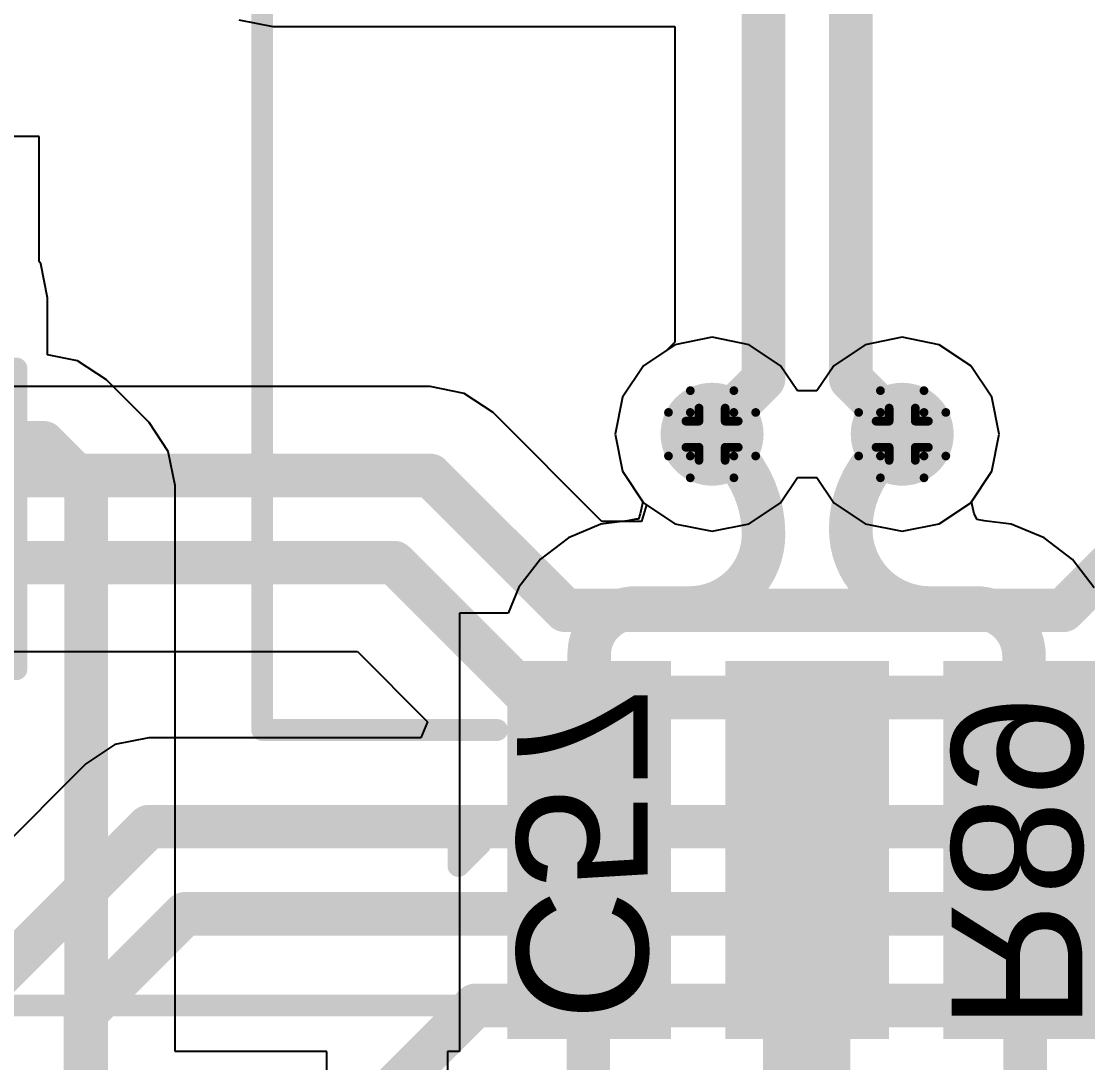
# Model space of a CAD drawing. Header units: inches. Extents: x 0 to 198, y 0 to 199.
# Drawn here: x 3.4151 to 3.6598, y 3.6369 to 3.8758 of the extents above; entities that cross this region are included whole.
import ezdxf

# ---------------------------------------------------------------- set-up
doc = ezdxf.new("R2010")
doc.units = ezdxf.units.IN
doc.header["$MEASUREMENT"] = 0
for name, color, linetype in [('Bottom Layer', 5, 'Continuous'), ('Bottom Overlay', 54, 'Continuous'), ('Drill Drawing', 1, 'Continuous'), ('Layer 1', 16, 'Continuous'), ('Layer 2', 76, 'Continuous'), ('Top Layer', 1, 'Continuous'), ('Top Overlay', 2, 'Continuous'), ('Top Paste', 8, 'Continuous'), ('Top Solder', 216, 'Continuous'), ('Via Holes', 16, 'Continuous')]:
    doc.layers.add(name, color=color, linetype=linetype)
doc.styles.add('Arial', font='', dxfattribs={"height": 0.2})
doc.styles.get('Arial').set_extended_font_data('Arial')

# ---------------------------------------------------------------- blocks, each defined once
blk = doc.blocks.new('SOT_23_5_32')
at = {"layer": 'Top Layer'}
for points in [[(-0.07283, 0.04921), (-0.02953, 0.04921), (-0.02953, 0.02559), (-0.07283, 0.02559)], [(0.02953, 0.04921), (0.07283, 0.04921), (0.07283, 0.02559), (0.02953, 0.02559)], [(-0.07283, 0.01181), (-0.02953, 0.01181), (-0.02953, -0.01181), (-0.07283, -0.01181)], [(-0.07283, -0.02559), (-0.02953, -0.02559), (-0.02953, -0.04921), (-0.07283, -0.04921)], [(0.02953, -0.02559), (0.07283, -0.02559), (0.07283, -0.04921), (0.02953, -0.04921)]]:
    blk.add_hatch(color=1, dxfattribs=at).paths.add_polyline_path(points)
at = {"layer": 'Top Paste'}
for points in [[(-0.07283, 0.04921), (-0.02953, 0.04921), (-0.02953, 0.02559), (-0.07283, 0.02559)], [(0.02953, 0.04921), (0.07283, 0.04921), (0.07283, 0.02559), (0.02953, 0.02559)], [(-0.07283, 0.01181), (-0.02953, 0.01181), (-0.02953, -0.01181), (-0.07283, -0.01181)], [(-0.07283, -0.02559), (-0.02953, -0.02559), (-0.02953, -0.04921), (-0.07283, -0.04921)], [(0.02953, -0.02559), (0.07283, -0.02559), (0.07283, -0.04921), (0.02953, -0.04921)]]:
    blk.add_hatch(color=8, dxfattribs=at).paths.add_polyline_path(points)
at = {"layer": 'Top Solder'}
for points in [[(-0.07683, 0.05321), (-0.02553, 0.05321), (-0.02553, 0.02159), (-0.07683, 0.02159)], [(0.02553, 0.05321), (0.07683, 0.05321), (0.07683, 0.02159), (0.02553, 0.02159)], [(-0.07683, 0.01581), (-0.02553, 0.01581), (-0.02553, -0.01581), (-0.07683, -0.01581)], [(-0.07683, -0.02159), (-0.02553, -0.02159), (-0.02553, -0.05321), (-0.07683, -0.05321)], [(0.02553, -0.02159), (0.07683, -0.02159), (0.07683, -0.05321), (0.02553, -0.05321)]]:
    blk.add_hatch(color=216, dxfattribs=at).paths.add_polyline_path(points)
at = {"layer": 'Top Overlay'}
for points in [[(0.03439, 0.059, 0.005, 0.005, 0), (-0.03461, 0.059, 0.005, 0.005, 0)], [(-0.03461, 0.05506, 0.005, 0.005, 0), (-0.03461, 0.059, 0.005, 0.005, 0)], [(0.03439, 0.05506, 0.005, 0.005, 0), (0.03439, 0.059, 0.005, 0.005, 0)], [(-0.079, 0.037, 0.005, 0.005, 0), (-0.084, 0.042, 0.005, 0.005, 0)], [(-0.084, 0.032, 0.005, 0.005, 0), (-0.084, 0.042, 0.005, 0.005, 0)], [(-0.084, 0.032, 0.005, 0.005, 0), (-0.079, 0.037, 0.005, 0.005, 0)], [(0.03465, -0.01646, 0.005, 0.005, 0), (0.03465, 0.01732, 0.005, 0.005, 0)], [(-0.03461, -0.059, 0.005, 0.005, 0), (-0.03461, -0.05506, 0.005, 0.005, 0)], [(0.03439, -0.059, 0.005, 0.005, 0), (0.03439, -0.05506, 0.005, 0.005, 0)], [(0.03439, -0.059, 0.005, 0.005, 0), (-0.03461, -0.059, 0.005, 0.005, 0)]]:
    blk.add_lwpolyline(points, format="xyseb", dxfattribs=at)
for points in [[(-0.03586, 0.059, 0.0025, 0.0025, 1), (-0.03336, 0.059, 0.0025, 0.0025, 1)], [(-0.03586, 0.059, 0.0025, 0.0025, 1), (-0.03336, 0.059, 0.0025, 0.0025, 1)], [(0.03314, 0.059, 0.0025, 0.0025, 1), (0.03564, 0.059, 0.0025, 0.0025, 1)], [(0.03314, 0.059, 0.0025, 0.0025, 1), (0.03564, 0.059, 0.0025, 0.0025, 1)], [(-0.03586, 0.05506, 0.0025, 0.0025, 1), (-0.03336, 0.05506, 0.0025, 0.0025, 1)], [(0.03314, 0.05506, 0.0025, 0.0025, 1), (0.03564, 0.05506, 0.0025, 0.0025, 1)], [(-0.08525, 0.042, 0.0025, 0.0025, 1), (-0.08275, 0.042, 0.0025, 0.0025, 1)], [(-0.08525, 0.042, 0.0025, 0.0025, 1), (-0.08275, 0.042, 0.0025, 0.0025, 1)], [(-0.08025, 0.037, 0.0025, 0.0025, 1), (-0.07775, 0.037, 0.0025, 0.0025, 1)], [(-0.08025, 0.037, 0.0025, 0.0025, 1), (-0.07775, 0.037, 0.0025, 0.0025, 1)], [(-0.08525, 0.032, 0.0025, 0.0025, 1), (-0.08275, 0.032, 0.0025, 0.0025, 1)], [(-0.08525, 0.032, 0.0025, 0.0025, 1), (-0.08275, 0.032, 0.0025, 0.0025, 1)], [(0.0334, 0.01732, 0.0025, 0.0025, 1), (0.0359, 0.01732, 0.0025, 0.0025, 1)], [(0.0334, -0.01646, 0.0025, 0.0025, 1), (0.0359, -0.01646, 0.0025, 0.0025, 1)], [(-0.03586, -0.05506, 0.0025, 0.0025, 1), (-0.03336, -0.05506, 0.0025, 0.0025, 1)], [(0.03314, -0.05506, 0.0025, 0.0025, 1), (0.03564, -0.05506, 0.0025, 0.0025, 1)], [(-0.03586, -0.059, 0.0025, 0.0025, 1), (-0.03336, -0.059, 0.0025, 0.0025, 1)], [(-0.03586, -0.059, 0.0025, 0.0025, 1), (-0.03336, -0.059, 0.0025, 0.0025, 1)], [(0.03314, -0.059, 0.0025, 0.0025, 1), (0.03564, -0.059, 0.0025, 0.0025, 1)], [(0.03314, -0.059, 0.0025, 0.0025, 1), (0.03564, -0.059, 0.0025, 0.0025, 1)]]:
    blk.add_lwpolyline(points, format="xyseb", close=True, dxfattribs=at)
blk = doc.blocks.new('B1617S_59')
at = {"layer": 'Top Layer'}
for points in [[(-0.18976, -0.12598), (-0.16024, -0.12598), (-0.16024, -0.20472), (-0.18976, -0.20472)], [(-0.13976, -0.12598), (-0.11024, -0.12598), (-0.11024, -0.20472), (-0.13976, -0.20472)], [(-0.08976, -0.12598), (-0.06024, -0.12598), (-0.06024, -0.20472), (-0.08976, -0.20472)]]:
    blk.add_hatch(color=1, dxfattribs=at).paths.add_polyline_path(points)
at = {"layer": 'Top Paste'}
for points in [[(-0.18976, -0.12598), (-0.16024, -0.12598), (-0.16024, -0.20472), (-0.18976, -0.20472)], [(-0.13976, -0.12598), (-0.11024, -0.12598), (-0.11024, -0.20472), (-0.13976, -0.20472)], [(-0.08976, -0.12598), (-0.06024, -0.12598), (-0.06024, -0.20472), (-0.08976, -0.20472)]]:
    blk.add_hatch(color=8, dxfattribs=at).paths.add_polyline_path(points)
at = {"layer": 'Top Solder'}
for points in [[(-0.19376, -0.12198), (-0.15624, -0.12198), (-0.15624, -0.20872), (-0.19376, -0.20872)], [(-0.14376, -0.12198), (-0.10624, -0.12198), (-0.10624, -0.20872), (-0.14376, -0.20872)], [(-0.09376, -0.12198), (-0.05624, -0.12198), (-0.05624, -0.20872), (-0.09376, -0.20872)]]:
    blk.add_hatch(color=216, dxfattribs=at).paths.add_polyline_path(points)
at = {"layer": 'Top Overlay'}
for points in [[(-0.25, -0.1378, 0.005, 0.005, 0), (-0.25, 0.13779, 0.005, 0.005, 0)], [(-0.25, -0.1378, 0.005, 0.005, 0), (-0.19613, -0.1378, 0.005, 0.005, 0)], [(-0.205, -0.169, 0.005, 0.005, 0), (-0.205, -0.159, 0.005, 0.005, 0)], [(-0.205, -0.159, 0.005, 0.005, 0), (-0.2, -0.164, 0.005, 0.005, 0)], [(-0.205, -0.169, 0.005, 0.005, 0), (-0.2, -0.164, 0.005, 0.005, 0)]]:
    blk.add_lwpolyline(points, format="xyseb", dxfattribs=at)
for points in [[(-0.25125, -0.1378, 0.0025, 0.0025, 1), (-0.24875, -0.1378, 0.0025, 0.0025, 1)], [(-0.25125, -0.1378, 0.0025, 0.0025, 1), (-0.24875, -0.1378, 0.0025, 0.0025, 1)], [(-0.19738, -0.1378, 0.0025, 0.0025, 1), (-0.19488, -0.1378, 0.0025, 0.0025, 1)], [(-0.20625, -0.159, 0.0025, 0.0025, 1), (-0.20375, -0.159, 0.0025, 0.0025, 1)], [(-0.20625, -0.159, 0.0025, 0.0025, 1), (-0.20375, -0.159, 0.0025, 0.0025, 1)], [(-0.20125, -0.164, 0.0025, 0.0025, 1), (-0.19875, -0.164, 0.0025, 0.0025, 1)], [(-0.20125, -0.164, 0.0025, 0.0025, 1), (-0.19875, -0.164, 0.0025, 0.0025, 1)], [(-0.20625, -0.169, 0.0025, 0.0025, 1), (-0.20375, -0.169, 0.0025, 0.0025, 1)], [(-0.20625, -0.169, 0.0025, 0.0025, 1), (-0.20375, -0.169, 0.0025, 0.0025, 1)]]:
    blk.add_lwpolyline(points, format="xyseb", close=True, dxfattribs=at)

msp = doc.modelspace()

# ---------------------------------------------------------------- hatches: boundary and pattern name
at = {"layer": 'Bottom Layer'}
h = msp.add_hatch(color=5, dxfattribs=at)
edge = h.paths.add_edge_path()
edge.add_arc((3.57359, 3.78106), 0.01181, 0, 360)
h = msp.add_hatch(color=5, dxfattribs=at)
edge = h.paths.add_edge_path()
edge.add_arc((3.61721, 3.78106), 0.01181, 0, 360)
at = {"layer": 'Layer 1'}
h = msp.add_hatch(color=16, dxfattribs=at)
edge = h.paths.add_edge_path()
edge.add_arc((3.57359, 3.78106), 0.01181, 0, 360)
h = msp.add_hatch(color=16, dxfattribs=at)
edge = h.paths.add_edge_path()
edge.add_arc((3.61721, 3.78106), 0.01181, 0, 360)
at = {"layer": 'Layer 2'}
h = msp.add_hatch(color=76, dxfattribs=at)
edge = h.paths.add_edge_path()
edge.add_arc((3.57359, 3.78106), 0.01181, 0, 360)
h = msp.add_hatch(color=76, dxfattribs=at)
edge = h.paths.add_edge_path()
edge.add_arc((3.61721, 3.78106), 0.01181, 0, 360)
at = {"layer": 'Top Layer'}
h = msp.add_hatch(color=1, dxfattribs=at)
edge = h.paths.add_edge_path()
edge.add_arc((3.57359, 3.78106), 0.01181, 0, 360)
h = msp.add_hatch(color=1, dxfattribs=at)
edge = h.paths.add_edge_path()
edge.add_arc((3.61721, 3.78106), 0.01181, 0, 360)
at = {"layer": 'Via Holes'}
h = msp.add_hatch(color=7, dxfattribs=at)
edge = h.paths.add_edge_path()
edge.add_arc((3.57359, 3.78106), 0.00591, 0, 360)
h = msp.add_hatch(color=7, dxfattribs=at)
edge = h.paths.add_edge_path()
edge.add_arc((3.61721, 3.78106), 0.00591, 0, 360)

# ---------------------------------------------------------------- linework, layer by layer
at = {"layer": 'Bottom Layer'}
for p, q in [((3.46502, 3.87616), (3.47282, 3.87461)), ((3.47282, 3.87461), (3.56501, 3.87461)), ((3.56501, 3.87461), (3.56501, 3.80217)), ((3.56501, 3.80217), (3.56315, 3.80031)), ((3.56315, 3.80031), (3.55787, 3.79678)), ((3.55787, 3.79678), (3.55305, 3.78957)), ((3.50895, 3.79199), (3.41203, 3.79199)), ((3.51675, 3.79044), (3.50895, 3.79199)), ((3.52337, 3.78602), (3.51675, 3.79044)), ((3.55305, 3.78957), (3.55135, 3.78106)), ((3.54833, 3.76105), (3.52337, 3.78602)), ((3.55135, 3.78106), (3.55305, 3.77255)), ((3.55305, 3.77255), (3.55787, 3.76533)), ((3.55855, 3.76488), (3.55739, 3.76105)), ((3.55787, 3.76533), (3.55855, 3.76488)), ((3.55739, 3.76105), (3.54833, 3.76105)), ((3.41203, 3.73121), (3.49222, 3.73121)), ((3.49222, 3.73121), (3.50833, 3.7151)), ((3.50833, 3.7151), (3.5068, 3.7114)), ((3.44435, 3.7114), (3.43655, 3.70985)), ((3.5068, 3.7114), (3.44435, 3.7114)), ((3.43655, 3.70985), (3.42994, 3.70543)), ((3.42994, 3.70543), (3.39541, 3.6709)), ((3.42994, 3.70543), (3.42994, 3.70543))]:
    msp.add_line(p, q, dxfattribs=at)
for points in [[(3.6054, 3.79373, 0.01, 0.01, 0), (3.6054, 3.89288, 0.01, 0.01, 0)], [(3.5854, 3.79373, 0.01, 0.01, 0), (3.5854, 3.8846, 0.01, 0.01, 0)], [(3.57359, 3.78192, 0.01, 0.01, 0), (3.5854, 3.79373, 0.01, 0.01, 0)], [(3.6054, 3.79373, 0.01, 0.01, 0), (3.61721, 3.78192, 0.01, 0.01, 0)], [(3.57359, 3.78106, 0.01, 0.01, 0), (3.57359, 3.78192, 0.01, 0.01, 0)], [(3.61721, 3.78106, 0.01, 0.01, 0), (3.61721, 3.78192, 0.01, 0.01, 0)], [(3.40359, 3.7716, 0.01, 0.01, 0), (3.50895, 3.7716, 0.01, 0.01, 0)], [(3.50895, 3.7716, 0.01, 0.01, 0), (3.53989, 3.74066, 0.01, 0.01, 0)], [(3.65414, 3.74066, 0.01, 0.01, 0), (3.66829, 3.7548, 0.01, 0.01, 0)], [(3.40359, 3.7516, 0.01, 0.01, 0), (3.50066, 3.7516, 0.01, 0.01, 0)], [(3.50066, 3.7516, 0.01, 0.01, 0), (3.5316, 3.72066, 0.01, 0.01, 0)], [(3.66243, 3.72066, 0.01, 0.01, 0), (3.68829, 3.74652, 0.01, 0.01, 0)], [(3.53989, 3.74066, 0.01, 0.01, 0), (3.65414, 3.74066, 0.01, 0.01, 0)], [(3.5316, 3.72066, 0.01, 0.01, 0), (3.66243, 3.72066, 0.01, 0.01, 0)], [(3.40983, 3.65648, 0.01, 0.01, 0), (3.44435, 3.69101, 0.01, 0.01, 0)], [(3.44435, 3.69101, 0.01, 0.01, 0), (3.87248, 3.69101, 0.01, 0.01, 0)], [(3.42983, 3.64819, 0.01, 0.01, 0), (3.45264, 3.67101, 0.01, 0.01, 0)], [(3.45264, 3.67101, 0.01, 0.01, 0), (3.86419, 3.67101, 0.01, 0.01, 0)], [(3.5, 3.63074, 0.01, 0.01, 0), (3.51926, 3.65, 0.01, 0.01, 0)], [(3.51926, 3.65, 0.01, 0.01, 0), (3.83057, 3.65, 0.01, 0.01, 0)], [(3.42983, 3.64298, 0.01, 0.01, 0), (3.42983, 3.64819, 0.01, 0.01, 0)], [(3.42983, 3.61156, 0.01, 0.01, 0), (3.42983, 3.64298, 0.01, 0.01, 0)]]:
    msp.add_lwpolyline(points, format="xyseb", dxfattribs=at)
for points in [[(3.5829, 3.79373, 0.005, 0.005, 1), (3.5879, 3.79373, 0.005, 0.005, 1)], [(3.5829, 3.79373, 0.005, 0.005, 1), (3.5879, 3.79373, 0.005, 0.005, 1)], [(3.6029, 3.79373, 0.005, 0.005, 1), (3.6079, 3.79373, 0.005, 0.005, 1)], [(3.6029, 3.79373, 0.005, 0.005, 1), (3.6079, 3.79373, 0.005, 0.005, 1)], [(3.57109, 3.78192, 0.005, 0.005, 1), (3.57609, 3.78192, 0.005, 0.005, 1)], [(3.57109, 3.78192, 0.005, 0.005, 1), (3.57609, 3.78192, 0.005, 0.005, 1)], [(3.61471, 3.78192, 0.005, 0.005, 1), (3.61971, 3.78192, 0.005, 0.005, 1)], [(3.61471, 3.78192, 0.005, 0.005, 1), (3.61971, 3.78192, 0.005, 0.005, 1)], [(3.57109, 3.78106, 0.005, 0.005, 1), (3.57609, 3.78106, 0.005, 0.005, 1)], [(3.61471, 3.78106, 0.005, 0.005, 1), (3.61971, 3.78106, 0.005, 0.005, 1)], [(3.50645, 3.7716, 0.005, 0.005, 1), (3.51145, 3.7716, 0.005, 0.005, 1)], [(3.50645, 3.7716, 0.005, 0.005, 1), (3.51145, 3.7716, 0.005, 0.005, 1)], [(3.49816, 3.7516, 0.005, 0.005, 1), (3.50316, 3.7516, 0.005, 0.005, 1)], [(3.49816, 3.7516, 0.005, 0.005, 1), (3.50316, 3.7516, 0.005, 0.005, 1)], [(3.53739, 3.74066, 0.005, 0.005, 1), (3.54239, 3.74066, 0.005, 0.005, 1)], [(3.53739, 3.74066, 0.005, 0.005, 1), (3.54239, 3.74066, 0.005, 0.005, 1)], [(3.65164, 3.74066, 0.005, 0.005, 1), (3.65664, 3.74066, 0.005, 0.005, 1)], [(3.65164, 3.74066, 0.005, 0.005, 1), (3.65664, 3.74066, 0.005, 0.005, 1)], [(3.5291, 3.72066, 0.005, 0.005, 1), (3.5341, 3.72066, 0.005, 0.005, 1)], [(3.5291, 3.72066, 0.005, 0.005, 1), (3.5341, 3.72066, 0.005, 0.005, 1)], [(3.65993, 3.72066, 0.005, 0.005, 1), (3.66493, 3.72066, 0.005, 0.005, 1)], [(3.65993, 3.72066, 0.005, 0.005, 1), (3.66493, 3.72066, 0.005, 0.005, 1)], [(3.44185, 3.69101, 0.005, 0.005, 1), (3.44685, 3.69101, 0.005, 0.005, 1)], [(3.44185, 3.69101, 0.005, 0.005, 1), (3.44685, 3.69101, 0.005, 0.005, 1)], [(3.45014, 3.67101, 0.005, 0.005, 1), (3.45514, 3.67101, 0.005, 0.005, 1)], [(3.45014, 3.67101, 0.005, 0.005, 1), (3.45514, 3.67101, 0.005, 0.005, 1)], [(3.51676, 3.65, 0.005, 0.005, 1), (3.52176, 3.65, 0.005, 0.005, 1)], [(3.51676, 3.65, 0.005, 0.005, 1), (3.52176, 3.65, 0.005, 0.005, 1)], [(3.42733, 3.64819, 0.005, 0.005, 1), (3.43233, 3.64819, 0.005, 0.005, 1)], [(3.42733, 3.64819, 0.005, 0.005, 1), (3.43233, 3.64819, 0.005, 0.005, 1)], [(3.42733, 3.64298, 0.005, 0.005, 1), (3.43233, 3.64298, 0.005, 0.005, 1)], [(3.42733, 3.64298, 0.005, 0.005, 1), (3.43233, 3.64298, 0.005, 0.005, 1)]]:
    msp.add_lwpolyline(points, format="xyseb", close=True, dxfattribs=at)
at = {"layer": 'Drill Drawing'}
for points in [[(3.56859, 3.78606, 0.002, 0.002, 0), (3.56859, 3.79106, 0.002, 0.002, 0)], [(3.56859, 3.79106, 0.002, 0.002, 0), (3.57859, 3.79106, 0.002, 0.002, 0)], [(3.57859, 3.78606, 0.002, 0.002, 0), (3.57859, 3.79106, 0.002, 0.002, 0)], [(3.61221, 3.78606, 0.002, 0.002, 0), (3.61221, 3.79106, 0.002, 0.002, 0)], [(3.61221, 3.79106, 0.002, 0.002, 0), (3.62221, 3.79106, 0.002, 0.002, 0)], [(3.62221, 3.78606, 0.002, 0.002, 0), (3.62221, 3.79106, 0.002, 0.002, 0)], [(3.56359, 3.77606, 0.002, 0.002, 0), (3.56359, 3.78606, 0.002, 0.002, 0)], [(3.56359, 3.78606, 0.002, 0.002, 0), (3.56859, 3.78606, 0.002, 0.002, 0)], [(3.57059, 3.78406, 0.002, 0.002, 0), (3.57059, 3.78706, 0.002, 0.002, 0)], [(3.57059, 3.78706, 0.002, 0.002, 0), (3.57659, 3.78706, 0.002, 0.002, 0)], [(3.57659, 3.78406, 0.002, 0.002, 0), (3.57659, 3.78706, 0.002, 0.002, 0)], [(3.57859, 3.78606, 0.002, 0.002, 0), (3.58359, 3.78606, 0.002, 0.002, 0)], [(3.58359, 3.77606, 0.002, 0.002, 0), (3.58359, 3.78606, 0.002, 0.002, 0)], [(3.60721, 3.77606, 0.002, 0.002, 0), (3.60721, 3.78606, 0.002, 0.002, 0)], [(3.60721, 3.78606, 0.002, 0.002, 0), (3.61221, 3.78606, 0.002, 0.002, 0)], [(3.61421, 3.78406, 0.002, 0.002, 0), (3.61421, 3.78706, 0.002, 0.002, 0)], [(3.61421, 3.78706, 0.002, 0.002, 0), (3.62021, 3.78706, 0.002, 0.002, 0)], [(3.62021, 3.78406, 0.002, 0.002, 0), (3.62021, 3.78706, 0.002, 0.002, 0)], [(3.62221, 3.78606, 0.002, 0.002, 0), (3.62721, 3.78606, 0.002, 0.002, 0)], [(3.62721, 3.77606, 0.002, 0.002, 0), (3.62721, 3.78606, 0.002, 0.002, 0)], [(3.56759, 3.77806, 0.002, 0.002, 0), (3.56759, 3.78406, 0.002, 0.002, 0)], [(3.56759, 3.78406, 0.002, 0.002, 0), (3.57059, 3.78406, 0.002, 0.002, 0)], [(3.57659, 3.78406, 0.002, 0.002, 0), (3.57959, 3.78406, 0.002, 0.002, 0)], [(3.57959, 3.77806, 0.002, 0.002, 0), (3.57959, 3.78406, 0.002, 0.002, 0)], [(3.61121, 3.77806, 0.002, 0.002, 0), (3.61121, 3.78406, 0.002, 0.002, 0)], [(3.61121, 3.78406, 0.002, 0.002, 0), (3.61421, 3.78406, 0.002, 0.002, 0)], [(3.62021, 3.78406, 0.002, 0.002, 0), (3.62321, 3.78406, 0.002, 0.002, 0)], [(3.62321, 3.77806, 0.002, 0.002, 0), (3.62321, 3.78406, 0.002, 0.002, 0)], [(3.56359, 3.77606, 0.002, 0.002, 0), (3.56859, 3.77606, 0.002, 0.002, 0)], [(3.56759, 3.77806, 0.002, 0.002, 0), (3.57059, 3.77806, 0.002, 0.002, 0)], [(3.56859, 3.77106, 0.002, 0.002, 0), (3.56859, 3.77606, 0.002, 0.002, 0)], [(3.57059, 3.77506, 0.002, 0.002, 0), (3.57059, 3.77806, 0.002, 0.002, 0)], [(3.57659, 3.77806, 0.002, 0.002, 0), (3.57959, 3.77806, 0.002, 0.002, 0)], [(3.57659, 3.77506, 0.002, 0.002, 0), (3.57659, 3.77806, 0.002, 0.002, 0)], [(3.57859, 3.77606, 0.002, 0.002, 0), (3.58359, 3.77606, 0.002, 0.002, 0)], [(3.57859, 3.77106, 0.002, 0.002, 0), (3.57859, 3.77606, 0.002, 0.002, 0)], [(3.60721, 3.77606, 0.002, 0.002, 0), (3.61221, 3.77606, 0.002, 0.002, 0)], [(3.61121, 3.77806, 0.002, 0.002, 0), (3.61421, 3.77806, 0.002, 0.002, 0)], [(3.61221, 3.77106, 0.002, 0.002, 0), (3.61221, 3.77606, 0.002, 0.002, 0)], [(3.61421, 3.77506, 0.002, 0.002, 0), (3.61421, 3.77806, 0.002, 0.002, 0)], [(3.62021, 3.77806, 0.002, 0.002, 0), (3.62321, 3.77806, 0.002, 0.002, 0)], [(3.62021, 3.77506, 0.002, 0.002, 0), (3.62021, 3.77806, 0.002, 0.002, 0)], [(3.62221, 3.77606, 0.002, 0.002, 0), (3.62721, 3.77606, 0.002, 0.002, 0)], [(3.62221, 3.77106, 0.002, 0.002, 0), (3.62221, 3.77606, 0.002, 0.002, 0)], [(3.57059, 3.77506, 0.002, 0.002, 0), (3.57659, 3.77506, 0.002, 0.002, 0)], [(3.61421, 3.77506, 0.002, 0.002, 0), (3.62021, 3.77506, 0.002, 0.002, 0)], [(3.56859, 3.77106, 0.002, 0.002, 0), (3.57859, 3.77106, 0.002, 0.002, 0)], [(3.61221, 3.77106, 0.002, 0.002, 0), (3.62221, 3.77106, 0.002, 0.002, 0)]]:
    msp.add_lwpolyline(points, format="xyseb", dxfattribs=at)
for points in [[(3.56809, 3.79106, 0.001, 0.001, 1), (3.56909, 3.79106, 0.001, 0.001, 1)], [(3.56809, 3.79106, 0.001, 0.001, 1), (3.56909, 3.79106, 0.001, 0.001, 1)], [(3.57809, 3.79106, 0.001, 0.001, 1), (3.57909, 3.79106, 0.001, 0.001, 1)], [(3.57809, 3.79106, 0.001, 0.001, 1), (3.57909, 3.79106, 0.001, 0.001, 1)], [(3.61171, 3.79106, 0.001, 0.001, 1), (3.61271, 3.79106, 0.001, 0.001, 1)], [(3.61171, 3.79106, 0.001, 0.001, 1), (3.61271, 3.79106, 0.001, 0.001, 1)], [(3.62171, 3.79106, 0.001, 0.001, 1), (3.62271, 3.79106, 0.001, 0.001, 1)], [(3.62171, 3.79106, 0.001, 0.001, 1), (3.62271, 3.79106, 0.001, 0.001, 1)], [(3.56309, 3.78606, 0.001, 0.001, 1), (3.56409, 3.78606, 0.001, 0.001, 1)], [(3.56309, 3.78606, 0.001, 0.001, 1), (3.56409, 3.78606, 0.001, 0.001, 1)], [(3.56809, 3.78606, 0.001, 0.001, 1), (3.56909, 3.78606, 0.001, 0.001, 1)], [(3.56809, 3.78606, 0.001, 0.001, 1), (3.56909, 3.78606, 0.001, 0.001, 1)], [(3.57009, 3.78706, 0.001, 0.001, 1), (3.57109, 3.78706, 0.001, 0.001, 1)], [(3.57009, 3.78706, 0.001, 0.001, 1), (3.57109, 3.78706, 0.001, 0.001, 1)], [(3.57609, 3.78706, 0.001, 0.001, 1), (3.57709, 3.78706, 0.001, 0.001, 1)], [(3.57609, 3.78706, 0.001, 0.001, 1), (3.57709, 3.78706, 0.001, 0.001, 1)], [(3.57809, 3.78606, 0.001, 0.001, 1), (3.57909, 3.78606, 0.001, 0.001, 1)], [(3.57809, 3.78606, 0.001, 0.001, 1), (3.57909, 3.78606, 0.001, 0.001, 1)], [(3.58309, 3.78606, 0.001, 0.001, 1), (3.58409, 3.78606, 0.001, 0.001, 1)], [(3.58309, 3.78606, 0.001, 0.001, 1), (3.58409, 3.78606, 0.001, 0.001, 1)], [(3.60671, 3.78606, 0.001, 0.001, 1), (3.60771, 3.78606, 0.001, 0.001, 1)], [(3.60671, 3.78606, 0.001, 0.001, 1), (3.60771, 3.78606, 0.001, 0.001, 1)], [(3.61171, 3.78606, 0.001, 0.001, 1), (3.61271, 3.78606, 0.001, 0.001, 1)], [(3.61171, 3.78606, 0.001, 0.001, 1), (3.61271, 3.78606, 0.001, 0.001, 1)], [(3.61371, 3.78706, 0.001, 0.001, 1), (3.61471, 3.78706, 0.001, 0.001, 1)], [(3.61371, 3.78706, 0.001, 0.001, 1), (3.61471, 3.78706, 0.001, 0.001, 1)], [(3.61971, 3.78706, 0.001, 0.001, 1), (3.62071, 3.78706, 0.001, 0.001, 1)], [(3.61971, 3.78706, 0.001, 0.001, 1), (3.62071, 3.78706, 0.001, 0.001, 1)], [(3.62171, 3.78606, 0.001, 0.001, 1), (3.62271, 3.78606, 0.001, 0.001, 1)], [(3.62171, 3.78606, 0.001, 0.001, 1), (3.62271, 3.78606, 0.001, 0.001, 1)], [(3.62671, 3.78606, 0.001, 0.001, 1), (3.62771, 3.78606, 0.001, 0.001, 1)], [(3.62671, 3.78606, 0.001, 0.001, 1), (3.62771, 3.78606, 0.001, 0.001, 1)], [(3.56709, 3.78406, 0.001, 0.001, 1), (3.56809, 3.78406, 0.001, 0.001, 1)], [(3.56709, 3.78406, 0.001, 0.001, 1), (3.56809, 3.78406, 0.001, 0.001, 1)], [(3.57009, 3.78406, 0.001, 0.001, 1), (3.57109, 3.78406, 0.001, 0.001, 1)], [(3.57009, 3.78406, 0.001, 0.001, 1), (3.57109, 3.78406, 0.001, 0.001, 1)], [(3.57609, 3.78406, 0.001, 0.001, 1), (3.57709, 3.78406, 0.001, 0.001, 1)], [(3.57609, 3.78406, 0.001, 0.001, 1), (3.57709, 3.78406, 0.001, 0.001, 1)], [(3.57909, 3.78406, 0.001, 0.001, 1), (3.58009, 3.78406, 0.001, 0.001, 1)], [(3.57909, 3.78406, 0.001, 0.001, 1), (3.58009, 3.78406, 0.001, 0.001, 1)], [(3.61071, 3.78406, 0.001, 0.001, 1), (3.61171, 3.78406, 0.001, 0.001, 1)], [(3.61071, 3.78406, 0.001, 0.001, 1), (3.61171, 3.78406, 0.001, 0.001, 1)], [(3.61371, 3.78406, 0.001, 0.001, 1), (3.61471, 3.78406, 0.001, 0.001, 1)], [(3.61371, 3.78406, 0.001, 0.001, 1), (3.61471, 3.78406, 0.001, 0.001, 1)], [(3.61971, 3.78406, 0.001, 0.001, 1), (3.62071, 3.78406, 0.001, 0.001, 1)], [(3.61971, 3.78406, 0.001, 0.001, 1), (3.62071, 3.78406, 0.001, 0.001, 1)], [(3.62271, 3.78406, 0.001, 0.001, 1), (3.62371, 3.78406, 0.001, 0.001, 1)], [(3.62271, 3.78406, 0.001, 0.001, 1), (3.62371, 3.78406, 0.001, 0.001, 1)], [(3.56309, 3.77606, 0.001, 0.001, 1), (3.56409, 3.77606, 0.001, 0.001, 1)], [(3.56309, 3.77606, 0.001, 0.001, 1), (3.56409, 3.77606, 0.001, 0.001, 1)], [(3.56709, 3.77806, 0.001, 0.001, 1), (3.56809, 3.77806, 0.001, 0.001, 1)], [(3.56709, 3.77806, 0.001, 0.001, 1), (3.56809, 3.77806, 0.001, 0.001, 1)], [(3.56809, 3.77606, 0.001, 0.001, 1), (3.56909, 3.77606, 0.001, 0.001, 1)], [(3.56809, 3.77606, 0.001, 0.001, 1), (3.56909, 3.77606, 0.001, 0.001, 1)], [(3.57009, 3.77806, 0.001, 0.001, 1), (3.57109, 3.77806, 0.001, 0.001, 1)], [(3.57009, 3.77806, 0.001, 0.001, 1), (3.57109, 3.77806, 0.001, 0.001, 1)], [(3.57609, 3.77806, 0.001, 0.001, 1), (3.57709, 3.77806, 0.001, 0.001, 1)], [(3.57609, 3.77806, 0.001, 0.001, 1), (3.57709, 3.77806, 0.001, 0.001, 1)], [(3.57809, 3.77606, 0.001, 0.001, 1), (3.57909, 3.77606, 0.001, 0.001, 1)], [(3.57809, 3.77606, 0.001, 0.001, 1), (3.57909, 3.77606, 0.001, 0.001, 1)], [(3.57909, 3.77806, 0.001, 0.001, 1), (3.58009, 3.77806, 0.001, 0.001, 1)], [(3.57909, 3.77806, 0.001, 0.001, 1), (3.58009, 3.77806, 0.001, 0.001, 1)], [(3.58309, 3.77606, 0.001, 0.001, 1), (3.58409, 3.77606, 0.001, 0.001, 1)], [(3.58309, 3.77606, 0.001, 0.001, 1), (3.58409, 3.77606, 0.001, 0.001, 1)], [(3.60671, 3.77606, 0.001, 0.001, 1), (3.60771, 3.77606, 0.001, 0.001, 1)], [(3.60671, 3.77606, 0.001, 0.001, 1), (3.60771, 3.77606, 0.001, 0.001, 1)], [(3.61071, 3.77806, 0.001, 0.001, 1), (3.61171, 3.77806, 0.001, 0.001, 1)], [(3.61071, 3.77806, 0.001, 0.001, 1), (3.61171, 3.77806, 0.001, 0.001, 1)], [(3.61171, 3.77606, 0.001, 0.001, 1), (3.61271, 3.77606, 0.001, 0.001, 1)], [(3.61171, 3.77606, 0.001, 0.001, 1), (3.61271, 3.77606, 0.001, 0.001, 1)], [(3.61371, 3.77806, 0.001, 0.001, 1), (3.61471, 3.77806, 0.001, 0.001, 1)], [(3.61371, 3.77806, 0.001, 0.001, 1), (3.61471, 3.77806, 0.001, 0.001, 1)], [(3.61971, 3.77806, 0.001, 0.001, 1), (3.62071, 3.77806, 0.001, 0.001, 1)], [(3.61971, 3.77806, 0.001, 0.001, 1), (3.62071, 3.77806, 0.001, 0.001, 1)], [(3.62171, 3.77606, 0.001, 0.001, 1), (3.62271, 3.77606, 0.001, 0.001, 1)], [(3.62171, 3.77606, 0.001, 0.001, 1), (3.62271, 3.77606, 0.001, 0.001, 1)], [(3.62271, 3.77806, 0.001, 0.001, 1), (3.62371, 3.77806, 0.001, 0.001, 1)], [(3.62271, 3.77806, 0.001, 0.001, 1), (3.62371, 3.77806, 0.001, 0.001, 1)], [(3.62671, 3.77606, 0.001, 0.001, 1), (3.62771, 3.77606, 0.001, 0.001, 1)], [(3.62671, 3.77606, 0.001, 0.001, 1), (3.62771, 3.77606, 0.001, 0.001, 1)], [(3.57009, 3.77506, 0.001, 0.001, 1), (3.57109, 3.77506, 0.001, 0.001, 1)], [(3.57009, 3.77506, 0.001, 0.001, 1), (3.57109, 3.77506, 0.001, 0.001, 1)], [(3.57609, 3.77506, 0.001, 0.001, 1), (3.57709, 3.77506, 0.001, 0.001, 1)], [(3.57609, 3.77506, 0.001, 0.001, 1), (3.57709, 3.77506, 0.001, 0.001, 1)], [(3.61371, 3.77506, 0.001, 0.001, 1), (3.61471, 3.77506, 0.001, 0.001, 1)], [(3.61371, 3.77506, 0.001, 0.001, 1), (3.61471, 3.77506, 0.001, 0.001, 1)], [(3.61971, 3.77506, 0.001, 0.001, 1), (3.62071, 3.77506, 0.001, 0.001, 1)], [(3.61971, 3.77506, 0.001, 0.001, 1), (3.62071, 3.77506, 0.001, 0.001, 1)], [(3.56809, 3.77106, 0.001, 0.001, 1), (3.56909, 3.77106, 0.001, 0.001, 1)], [(3.56809, 3.77106, 0.001, 0.001, 1), (3.56909, 3.77106, 0.001, 0.001, 1)], [(3.57809, 3.77106, 0.001, 0.001, 1), (3.57909, 3.77106, 0.001, 0.001, 1)], [(3.57809, 3.77106, 0.001, 0.001, 1), (3.57909, 3.77106, 0.001, 0.001, 1)], [(3.61171, 3.77106, 0.001, 0.001, 1), (3.61271, 3.77106, 0.001, 0.001, 1)], [(3.61171, 3.77106, 0.001, 0.001, 1), (3.61271, 3.77106, 0.001, 0.001, 1)], [(3.62171, 3.77106, 0.001, 0.001, 1), (3.62271, 3.77106, 0.001, 0.001, 1)], [(3.62171, 3.77106, 0.001, 0.001, 1), (3.62271, 3.77106, 0.001, 0.001, 1)]]:
    msp.add_lwpolyline(points, format="xyseb", close=True, dxfattribs=at)
at = {"layer": 'Layer 1'}
for p, q in [((3.56508, 3.8016), (3.55787, 3.79678)), ((3.57359, 3.8033), (3.56508, 3.8016)), ((3.5821, 3.8016), (3.57359, 3.8033)), ((3.58932, 3.79678), (3.5821, 3.8016)), ((3.6087, 3.8016), (3.60149, 3.79678)), ((3.61721, 3.8033), (3.6087, 3.8016)), ((3.62572, 3.8016), (3.61721, 3.8033)), ((3.63294, 3.79678), (3.62572, 3.8016)), ((3.55787, 3.79678), (3.55305, 3.78957)), ((3.59318, 3.791), (3.58932, 3.79678)), ((3.60149, 3.79678), (3.59763, 3.791)), ((3.63776, 3.78957), (3.63294, 3.79678)), ((3.55305, 3.78957), (3.55135, 3.78106)), ((3.59319, 3.791), (3.59318, 3.791)), ((3.59761, 3.791), (3.59319, 3.791)), ((3.59763, 3.791), (3.59761, 3.791)), ((3.63945, 3.78106), (3.63776, 3.78957)), ((3.55135, 3.78106), (3.55305, 3.77255)), ((3.63776, 3.77255), (3.63945, 3.78106)), ((3.55305, 3.77255), (3.55787, 3.76533)), ((3.63294, 3.76533), (3.63776, 3.77255)), ((3.58932, 3.76533), (3.59318, 3.77112)), ((3.59318, 3.77112), (3.59319, 3.77112)), ((3.59319, 3.77112), (3.59761, 3.77112)), ((3.59761, 3.77112), (3.59763, 3.77112)), ((3.59763, 3.77112), (3.60149, 3.76533)), ((3.55787, 3.76533), (3.56508, 3.76051)), ((3.5821, 3.76051), (3.58932, 3.76533)), ((3.60149, 3.76533), (3.6087, 3.76051)), ((3.62572, 3.76051), (3.63294, 3.76533)), ((3.56508, 3.76051), (3.57359, 3.75882)), ((3.57359, 3.75882), (3.5821, 3.76051)), ((3.6087, 3.76051), (3.61721, 3.75882)), ((3.61721, 3.75882), (3.62572, 3.76051))]:
    msp.add_line(p, q, dxfattribs=at)
at = {"layer": 'Layer 2'}
for p, q in [((3.56508, 3.8016), (3.55787, 3.79678)), ((3.57359, 3.8033), (3.56508, 3.8016)), ((3.5821, 3.8016), (3.57359, 3.8033)), ((3.58932, 3.79678), (3.5821, 3.8016)), ((3.6087, 3.8016), (3.60149, 3.79678)), ((3.61721, 3.8033), (3.6087, 3.8016)), ((3.62572, 3.8016), (3.61721, 3.8033)), ((3.63294, 3.79678), (3.62572, 3.8016)), ((3.55787, 3.79678), (3.55305, 3.78957)), ((3.59318, 3.791), (3.58932, 3.79678)), ((3.60149, 3.79678), (3.59763, 3.791)), ((3.63776, 3.78957), (3.63294, 3.79678)), ((3.55305, 3.78957), (3.55135, 3.78106)), ((3.59319, 3.791), (3.59318, 3.791)), ((3.59761, 3.791), (3.59319, 3.791)), ((3.59763, 3.791), (3.59761, 3.791)), ((3.63945, 3.78106), (3.63776, 3.78957)), ((3.55135, 3.78106), (3.55305, 3.77255)), ((3.63776, 3.77255), (3.63945, 3.78106)), ((3.55305, 3.77255), (3.55787, 3.76533)), ((3.63294, 3.76533), (3.63776, 3.77255)), ((3.58932, 3.76533), (3.59318, 3.77112)), ((3.59318, 3.77112), (3.59319, 3.77112)), ((3.59319, 3.77112), (3.59761, 3.77112)), ((3.59761, 3.77112), (3.59763, 3.77112)), ((3.59763, 3.77112), (3.60149, 3.76533)), ((3.55787, 3.76533), (3.56508, 3.76051)), ((3.5821, 3.76051), (3.58932, 3.76533)), ((3.60149, 3.76533), (3.6087, 3.76051)), ((3.62572, 3.76051), (3.63294, 3.76533)), ((3.56508, 3.76051), (3.57359, 3.75882)), ((3.57359, 3.75882), (3.5821, 3.76051)), ((3.6087, 3.76051), (3.61721, 3.75882)), ((3.61721, 3.75882), (3.62572, 3.76051))]:
    msp.add_line(p, q, dxfattribs=at)
at = {"layer": 'Top Layer'}
for p, q in [((3.41921, 3.84937), (3.36559, 3.84937)), ((3.41921, 3.82069), (3.41921, 3.84937)), ((3.41959, 3.82013), (3.41921, 3.82069)), ((3.42114, 3.81233), (3.41959, 3.82013)), ((3.42114, 3.7993), (3.42114, 3.81233)), ((3.56508, 3.8016), (3.55787, 3.79678)), ((3.57359, 3.8033), (3.56508, 3.8016)), ((3.5821, 3.8016), (3.57359, 3.8033)), ((3.58932, 3.79678), (3.5821, 3.8016)), ((3.6087, 3.8016), (3.60149, 3.79678)), ((3.61721, 3.8033), (3.6087, 3.8016)), ((3.62572, 3.8016), (3.61721, 3.8033)), ((3.63294, 3.79678), (3.62572, 3.8016)), ((3.42805, 3.79793), (3.42114, 3.7993)), ((3.43467, 3.79351), (3.42805, 3.79793)), ((3.55787, 3.79678), (3.55305, 3.78957)), ((3.59318, 3.791), (3.58932, 3.79678)), ((3.60149, 3.79678), (3.59763, 3.791)), ((3.63776, 3.78957), (3.63294, 3.79678)), ((3.44443, 3.78375), (3.43467, 3.79351)), ((3.55305, 3.78957), (3.55135, 3.78106)), ((3.59319, 3.791), (3.59318, 3.791)), ((3.59761, 3.791), (3.59319, 3.791)), ((3.59763, 3.791), (3.59761, 3.791)), ((3.63945, 3.78106), (3.63776, 3.78957)), ((3.44885, 3.77713), (3.44443, 3.78375)), ((3.55135, 3.78106), (3.55305, 3.77255)), ((3.63776, 3.77255), (3.63945, 3.78106)), ((3.45041, 3.76933), (3.44885, 3.77713)), ((3.55305, 3.77255), (3.5577, 3.76558)), ((3.6331, 3.76558), (3.63776, 3.77255)), ((3.45041, 3.63946), (3.45041, 3.76933)), ((3.5577, 3.76558), (3.5571, 3.76281)), ((3.6337, 3.76281), (3.6331, 3.76558)), ((3.5571, 3.76281), (3.55673, 3.76158)), ((3.63371, 3.76281), (3.6337, 3.76281)), ((3.63443, 3.76152), (3.63371, 3.76281)), ((3.54809, 3.7604), (3.54062, 3.7573)), ((3.55422, 3.7612), (3.54809, 3.7604)), ((3.5561, 3.76158), (3.55422, 3.7612)), ((3.55673, 3.76158), (3.5561, 3.76158)), ((3.63597, 3.76121), (3.63443, 3.76152)), ((3.64222, 3.76039), (3.63597, 3.76121)), ((3.64977, 3.75726), (3.64222, 3.76039)), ((3.54062, 3.7573), (3.53421, 3.75238)), ((3.65625, 3.75229), (3.64977, 3.75726)), ((3.53421, 3.75238), (3.52929, 3.74597)), ((3.66122, 3.74581), (3.65625, 3.75229)), ((3.52929, 3.74597), (3.52682, 3.74)), ((3.52682, 3.74), (3.51564, 3.74)), ((3.51564, 3.74), (3.51564, 3.63946)), ((3.48521, 3.63946), (3.45041, 3.63946)), ((3.48521, 3.57946), (3.48521, 3.63946)), ((3.51564, 3.63946), (3.5129, 3.63946)), ((3.5129, 3.63946), (3.5129, 3.57946))]:
    msp.add_line(p, q, dxfattribs=at)
for points in [[(3.57359, 3.78106, 0.01, 0.01, 0), (3.57753, 3.77712, 0.01, 0.01, 0)], [(3.61247, 3.77631, 0.01, 0.01, 0), (3.61721, 3.78106, 0.01, 0.01, 0)], [(3.39238, 3.77909, 0.01, 0.01, 0), (3.42025, 3.77909, 0.01, 0.01, 0)], [(3.42025, 3.77909, 0.01, 0.01, 0), (3.43001, 3.76933, 0.01, 0.01, 0)], [(3.57753, 3.77712, 0.01, 0.01, -0.198912), (3.5854, 3.75812, 0.01, 0.01, 0)], [(3.6054, 3.75926, 0.01, 0.01, -0.198912), (3.61247, 3.77631, 0.01, 0.01, 0)], [(3.43001, 3.62952, 0.01, 0.01, 0), (3.43001, 3.76933, 0.01, 0.01, 0)], [(3.5854, 3.75812, 0.01, 0.01, -0.414214), (3.56847, 3.74119, 0.01, 0.01, 0)], [(3.62348, 3.74119, 0.01, 0.01, -0.414214), (3.6054, 3.75926, 0.01, 0.01, 0)], [(3.5454, 3.73049, 0.01, 0.01, -0.414214), (3.5561, 3.74119, 0.01, 0.01, 0)], [(3.5561, 3.74119, 0.01, 0.01, 0), (3.56847, 3.74119, 0.01, 0.01, 0)], [(3.62348, 3.74119, 0.01, 0.01, 0), (3.63413, 3.74119, 0.01, 0.01, 0)], [(3.63413, 3.74119, 0.01, 0.01, -0.414214), (3.64515, 3.73017, 0.01, 0.01, 0)], [(3.5454, 3.69112, 0.01, 0.01, 0), (3.5454, 3.73049, 0.01, 0.01, 0)], [(3.64515, 3.6908, 0.01, 0.01, 0), (3.64515, 3.73017, 0.01, 0.01, 0)], [(3.59527, 3.60981, 0.02, 0.02, 0), (3.59527, 3.68549, 0.02, 0.02, 0)], [(3.5452, 3.60967, 0.01, 0.01, 0), (3.5452, 3.68563, 0.01, 0.01, 0)], [(3.6454, 3.60967, 0.01, 0.01, 0), (3.6454, 3.68563, 0.01, 0.01, 0)]]:
    msp.add_lwpolyline(points, format="xyseb", dxfattribs=at)
for points in [[(3.57109, 3.78106, 0.005, 0.005, 1), (3.57609, 3.78106, 0.005, 0.005, 1)], [(3.61471, 3.78106, 0.005, 0.005, 1), (3.61971, 3.78106, 0.005, 0.005, 1)], [(3.41775, 3.77909, 0.005, 0.005, 1), (3.42275, 3.77909, 0.005, 0.005, 1)], [(3.41775, 3.77909, 0.005, 0.005, 1), (3.42275, 3.77909, 0.005, 0.005, 1)], [(3.57503, 3.77712, 0.005, 0.005, 1), (3.58003, 3.77712, 0.005, 0.005, 1)], [(3.57503, 3.77712, 0.005, 0.005, 1), (3.58003, 3.77712, 0.005, 0.005, 1)], [(3.60997, 3.77631, 0.005, 0.005, 1), (3.61497, 3.77631, 0.005, 0.005, 1)], [(3.60997, 3.77631, 0.005, 0.005, 1), (3.61497, 3.77631, 0.005, 0.005, 1)], [(3.42751, 3.76933, 0.005, 0.005, 1), (3.43251, 3.76933, 0.005, 0.005, 1)], [(3.42751, 3.76933, 0.005, 0.005, 1), (3.43251, 3.76933, 0.005, 0.005, 1)], [(3.5829, 3.75812, 0.005, 0.005, 1), (3.5879, 3.75812, 0.005, 0.005, 1)], [(3.5829, 3.75812, 0.005, 0.005, 1), (3.5879, 3.75812, 0.005, 0.005, 1)], [(3.6029, 3.75926, 0.005, 0.005, 1), (3.6079, 3.75926, 0.005, 0.005, 1)], [(3.6029, 3.75926, 0.005, 0.005, 1), (3.6079, 3.75926, 0.005, 0.005, 1)], [(3.5536, 3.74119, 0.005, 0.005, 1), (3.5586, 3.74119, 0.005, 0.005, 1)], [(3.5536, 3.74119, 0.005, 0.005, 1), (3.5586, 3.74119, 0.005, 0.005, 1)], [(3.56597, 3.74119, 0.005, 0.005, 1), (3.57097, 3.74119, 0.005, 0.005, 1)], [(3.56597, 3.74119, 0.005, 0.005, 1), (3.57097, 3.74119, 0.005, 0.005, 1)], [(3.62098, 3.74119, 0.005, 0.005, 1), (3.62598, 3.74119, 0.005, 0.005, 1)], [(3.62098, 3.74119, 0.005, 0.005, 1), (3.62598, 3.74119, 0.005, 0.005, 1)], [(3.63163, 3.74119, 0.005, 0.005, 1), (3.63663, 3.74119, 0.005, 0.005, 1)], [(3.63163, 3.74119, 0.005, 0.005, 1), (3.63663, 3.74119, 0.005, 0.005, 1)], [(3.5429, 3.73049, 0.005, 0.005, 1), (3.5479, 3.73049, 0.005, 0.005, 1)], [(3.5429, 3.73049, 0.005, 0.005, 1), (3.5479, 3.73049, 0.005, 0.005, 1)], [(3.64265, 3.73017, 0.005, 0.005, 1), (3.64765, 3.73017, 0.005, 0.005, 1)], [(3.64265, 3.73017, 0.005, 0.005, 1), (3.64765, 3.73017, 0.005, 0.005, 1)], [(3.5429, 3.69112, 0.005, 0.005, 1), (3.5479, 3.69112, 0.005, 0.005, 1)], [(3.59027, 3.68549, 0.01, 0.01, 1), (3.60027, 3.68549, 0.01, 0.01, 1)], [(3.64265, 3.6908, 0.005, 0.005, 1), (3.64765, 3.6908, 0.005, 0.005, 1)], [(3.5427, 3.68563, 0.005, 0.005, 1), (3.5477, 3.68563, 0.005, 0.005, 1)], [(3.6429, 3.68563, 0.005, 0.005, 1), (3.6479, 3.68563, 0.005, 0.005, 1)]]:
    msp.add_lwpolyline(points, format="xyseb", close=True, dxfattribs=at)
at = {"layer": 'Top Overlay'}
msp.add_lwpolyline([(3.22, 3.65, 0.005, 0.005, 0), (3.5154, 3.65, 0.005, 0.005, 0)], format="xyseb", dxfattribs=at)
msp.add_lwpolyline([(3.51415, 3.65, 0.0025, 0.0025, 1), (3.51665, 3.65, 0.0025, 0.0025, 1)], format="xyseb", close=True, dxfattribs=at)

# ---------------------------------------------------------------- block references
msp.add_blockref('B1617S_59', (3.7204, 3.85099))
at = {"rotation": 270}
msp.add_blockref('SOT_23_5_32', (3.355, 3.76153), dxfattribs=at)

# ---------------------------------------------------------------- texts
at = {"layer": 'Bottom Overlay', "style": 'Arial', "text_generation_flag": 2}
for s, p in [('C57', (3.52881, 3.64636)), ('R89', (3.62853, 3.64421))]:
    msp.add_text(s, height=0.03, rotation=270, dxfattribs=at).set_placement(p)

doc.saveas('drawing.dxf')
